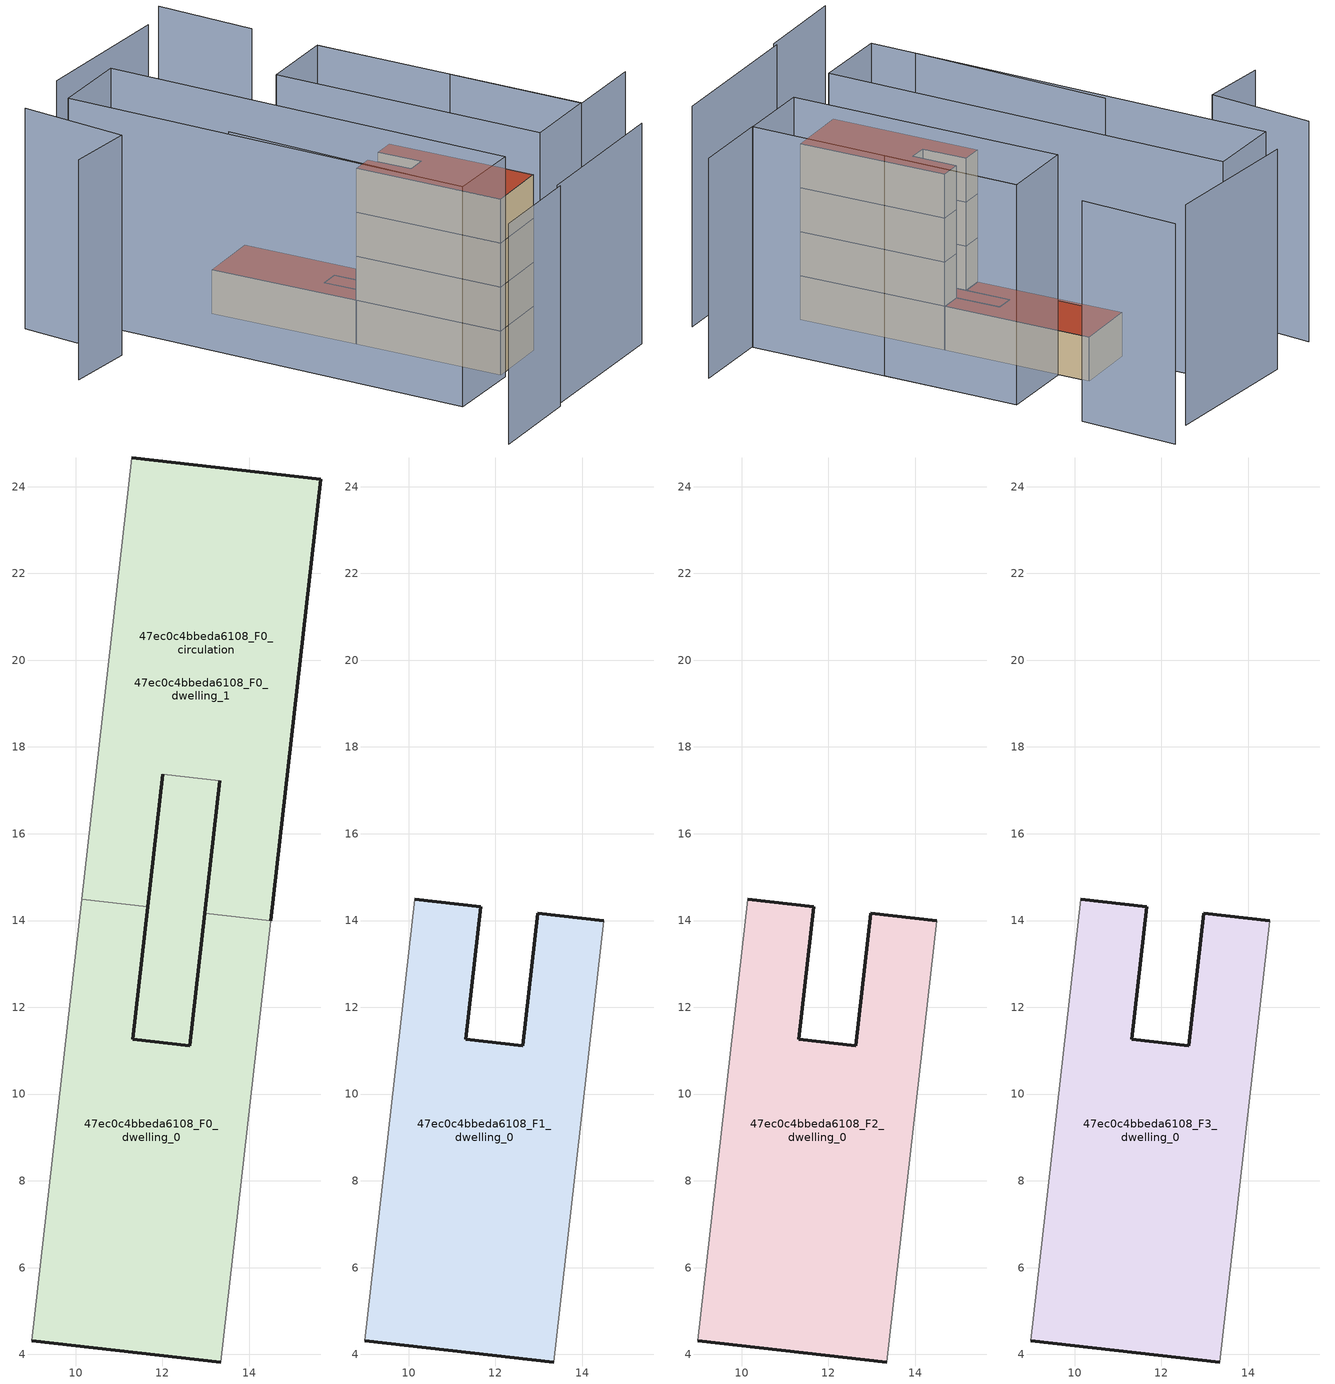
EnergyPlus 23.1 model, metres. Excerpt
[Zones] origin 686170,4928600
47ec0c4bbeda6108_F0_dwelling_0
 floor ground (EU_floor_Construction): 14.5,14 13.35,3.83 8.99,4.32 10.14,14.49 11.66,14.32 11.32,11.27 12.63,11.12 12.97,14.17 z0; 13.32,17.22 12.63,11.12 11.32,11.27 11.66,14.32 12.01,17.37 z0
 wall outside (EU_wall_Construction): 12.97,14.17 12.63,11.12 11.32,11.27 11.66,14.32 / 8.99,4.32 13.35,3.83 z0:3
 wall adiabatic (EU_wall_Construction): 13.35,3.83 14.5,14 / 10.14,14.49 8.99,4.32 z0:3
 wall to 47ec0c4bbeda6108_F0_dwelling_1 (EU_wall_Construction): 14.5,14 12.97,14.17 / 11.66,14.32 10.14,14.49 z0:3
 roof outside (EU_floor_Construction): 12.63,11.12 13.32,17.22 12.01,17.37 11.66,14.32 11.32,11.27 z3
47ec0c4bbeda6108_F0_dwelling_1
 floor ground (EU_floor_Construction): 13.32,17.22 12.63,11.12 11.32,11.27 11.66,14.32 12.01,17.37 z0; 15.64,24.17 14.5,14 12.97,14.17 13.32,17.22 12.01,17.37 11.66,14.32 10.14,14.49 11.29,24.66 z0
 wall outside (EU_wall_Construction): 11.66,14.32 12.01,17.37 / 13.32,17.22 12.97,14.17 / 14.5,14 15.64,24.17 11.29,24.66 z0:3
 wall adiabatic (EU_wall_Construction): 11.29,24.66 10.14,14.49 z0:3
 wall to 47ec0c4bbeda6108_F0_circulation (EU_wall_Construction): 12.01,17.37 13.32,17.22 z0:3
 roof outside (EU_roof_Construction): 14.5,14 15.64,24.17 11.29,24.66 10.14,14.49 11.66,14.32 12.01,17.37 13.32,17.22 12.97,14.17 z3; 12.63,11.12 13.32,17.22 12.01,17.37 11.66,14.32 11.32,11.27 z3
47ec0c4bbeda6108_F0_circulation
 floor ground (EU_floor_Construction): 14.5,14 13.35,3.83 8.99,4.32 10.14,14.49 11.66,14.32 11.32,11.27 12.63,11.12 12.97,14.17 z0; 13.32,17.22 12.63,11.12 11.32,11.27 11.66,14.32 12.01,17.37 z0; 15.64,24.17 14.5,14 12.97,14.17 13.32,17.22 12.01,17.37 11.66,14.32 10.14,14.49 11.29,24.66 z0
 wall outside (EU_wall_Construction): 12.01,17.37 11.32,11.27 12.63,11.12 13.32,17.22 z0:3
 roof outside (EU_roof_Construction): 12.63,11.12 13.32,17.22 12.01,17.37 11.66,14.32 11.32,11.27 z3; 13.35,3.83 14.5,14 12.97,14.17 12.63,11.12 11.32,11.27 11.66,14.32 10.14,14.49 8.99,4.32 z3; 14.5,14 15.64,24.17 11.29,24.66 10.14,14.49 11.66,14.32 12.01,17.37 13.32,17.22 12.97,14.17 z3
47ec0c4bbeda6108_F1_dwelling_0
 floor to 47ec0c4bbeda6108_F0_dwelling_0 (EU_floor_Construction): 14.5,14 13.35,3.83 8.99,4.32 10.14,14.49 11.66,14.32 11.32,11.27 12.63,11.12 12.97,14.17 z3
 wall outside (EU_wall_Construction): 14.5,14 12.97,14.17 12.63,11.12 11.32,11.27 11.66,14.32 10.14,14.49 / 8.99,4.32 13.35,3.83 z3:6
 wall adiabatic (EU_wall_Construction): 13.35,3.83 14.5,14 / 10.14,14.49 8.99,4.32 z3:6
47ec0c4bbeda6108_F2_dwelling_0
 floor to 47ec0c4bbeda6108_F1_dwelling_0 (EU_floor_Construction): 14.5,14 13.35,3.83 8.99,4.32 10.14,14.49 11.66,14.32 11.32,11.27 12.63,11.12 12.97,14.17 z6
 wall outside (EU_wall_Construction): 14.5,14 12.97,14.17 12.63,11.12 11.32,11.27 11.66,14.32 10.14,14.49 / 8.99,4.32 13.35,3.83 z6:9
 wall adiabatic (EU_wall_Construction): 13.35,3.83 14.5,14 / 10.14,14.49 8.99,4.32 z6:9
47ec0c4bbeda6108_F3_dwelling_0
 floor to 47ec0c4bbeda6108_F2_dwelling_0 (EU_floor_Construction): 14.5,14 13.35,3.83 8.99,4.32 10.14,14.49 11.66,14.32 11.32,11.27 12.63,11.12 12.97,14.17 z9
 wall outside (EU_wall_Construction): 14.5,14 12.97,14.17 12.63,11.12 11.32,11.27 11.66,14.32 10.14,14.49 / 8.99,4.32 13.35,3.83 z9:12
 wall adiabatic (EU_wall_Construction): 13.35,3.83 14.5,14 / 10.14,14.49 8.99,4.32 z9:12
 roof outside (EU_roof_Construction): 13.35,3.83 14.5,14 12.97,14.17 12.63,11.12 11.32,11.27 11.66,14.32 10.14,14.49 8.99,4.32 z12
shading: 5.88,-0.72 16.82,-2.05 / -0.85,-0.11 5.86,-0.92 / 24.01,1.91 18.41,2.62 / 18.41,2.62 20.77,21.27 / 6.15,21.46 3.95,7.87 / 21.64,26.05 22.82,32.78 / 4.84,34.63 3.17,27.49 / 3.17,27.49 -1.42,28.56 / 19.83,32.32 9.62,34.39 / 20.77,21.31 18.42,2.67 / 18.42,2.67 13.14,3.33 / 13.14,3.33 15.5,21.97 / 15.5,21.97 20.77,21.31 / 8.85,3.96 3.49,4.69 / 3.49,4.69 7.31,32.72 / 7.31,32.72 12.67,31.99 / 12.67,31.99 8.85,3.96 z0:15
[Building]
EU S2 Campaign: North Axis=0; Terrain=City; Solar Distribution=FullExterior
[Site:Location]
Bologna: Latitude=44.5; Longitude=11.25; Time Zone=1; Elevation=37
[SizingPeriod:WeatherFileDays]
AnnualSizingPeriod: Begin Month=1; Begin Day of Month=1; End Month=12; End Day of Month=31; Day of Week for Start Day=Monday; Use Weather File Daylight Saving Period=No; Use Weather File Rain and Snow Indicators=No
[MATERIAL]
EU_InternalMass_Material: Roughness=MediumRough; Thickness=0.1; Conductivity=1; Density=1800; Specific Heat=900; Thermal Absorptance=0.9; Solar Absorptance=0.7; Visible Absorptance=0.7
[MATERIAL:NOMASS] Roughness=MediumRough; Thermal Absorptance=0.9; Solar Absorptance=0.7; Visible Absorptance=0.7
Name | Thermal Resistance
EU_wall_NoMass | 0.937881
EU_roof_NoMass | 0.548572
EU_floor_NoMass | 0.71348
[CONSTRUCTION]
EU_wall_Construction: EU_wall_NoMass
EU_roof_Construction: EU_roof_NoMass
EU_floor_Construction: EU_floor_NoMass
EU_InternalMass_Construction: EU_InternalMass_Material
[ZONE] Type=1; Multiplier=1; Ceiling Height=autocalculate; Floor Area=autocalculate; Part of Total Floor Area=Yes
Name | Volume
47ec0c4bbeda6108_F0_dwelling_0 | 146.751
47ec0c4bbeda6108_F1_dwelling_0 | 122.515
47ec0c4bbeda6108_F2_dwelling_0; 47ec0c4bbeda6108_F3_dwelling_0 | 122.516
47ec0c4bbeda6108_F0_dwelling_1 | 146.748
47ec0c4bbeda6108_F0_circulation | 269.267
[INTERNALMASS] Construction=EU_InternalMass_Construction
Name | Zone or ZoneList | Surface Area
47ec0c4bbeda6108_F0_dwelling_0_EU_InternalMass | 47ec0c4bbeda6108_F0_dwelling_0 | 40.8383
47ec0c4bbeda6108_F0_dwelling_1_EU_InternalMass | 47ec0c4bbeda6108_F0_dwelling_1 | 40.8383
47ec0c4bbeda6108_F1_dwelling_0_EU_InternalMass | 47ec0c4bbeda6108_F1_dwelling_0 | 89.7546
47ec0c4bbeda6108_F2_dwelling_0_EU_InternalMass | 47ec0c4bbeda6108_F2_dwelling_0 | 89.7546
47ec0c4bbeda6108_F3_dwelling_0_EU_InternalMass | 47ec0c4bbeda6108_F3_dwelling_0 | 89.7546
[OTHEREQUIPMENT] Fuel Type=Electricity; Design Level Calculation Method=Watts/Area; Power per Zone Floor Area=1; Fraction Latent=0; Fraction Radiant=0; Fraction Lost=0; Carbon Dioxide Generation Rate=0; EndUse Subcategory=EU_Step8_InternalGains
Name | Zone or ZoneList or Space or SpaceList | Schedule
EU_Step8_InternalGain_47ec0c4bbeda6108_F0_dwelling_0_f000 | 47ec0c4bbeda6108_F0_dwelling_0 | EU_Step8_GainSchedule_47ec0c4bbeda6108_F0_dwelling_0_f000
EU_Step8_InternalGain_47ec0c4bbeda6108_F0_dwelling_1_f000 | 47ec0c4bbeda6108_F0_dwelling_1 | EU_Step8_GainSchedule_47ec0c4bbeda6108_F0_dwelling_1_f000
EU_Step8_InternalGain_47ec0c4bbeda6108_F1_dwelling_0_f000 | 47ec0c4bbeda6108_F1_dwelling_0 | EU_Step8_GainSchedule_47ec0c4bbeda6108_F1_dwelling_0_f000
EU_Step8_InternalGain_47ec0c4bbeda6108_F2_dwelling_0_f000 | 47ec0c4bbeda6108_F2_dwelling_0 | EU_Step8_GainSchedule_47ec0c4bbeda6108_F2_dwelling_0_f000
EU_Step8_InternalGain_47ec0c4bbeda6108_F3_dwelling_0_f000 | 47ec0c4bbeda6108_F3_dwelling_0 | EU_Step8_GainSchedule_47ec0c4bbeda6108_F3_dwelling_0_f000
[ZONEINFILTRATION:DESIGNFLOWRATE]
EU_Circulation_Infiltration_47ec0c4bbeda6108_F0_circulation: Zone or ZoneList or Space or SpaceList=47ec0c4bbeda6108_F0_circulation; Schedule=EU_AlwaysOn; Design Flow Rate Calculation Method=Flow/Area; Flow Rate per Floor Area=0.0005; Constant Term Coefficient=1; Temperature Term Coefficient=0; Velocity Term Coefficient=0; Velocity Squared Term Coefficient=0
[ZONEVENTILATION:DESIGNFLOWRATE] Schedule=EU_AlwaysOn; Design Flow Rate Calculation Method=AirChanges/Hour; Air Changes per Hour=0.687892; Ventilation Type=Natural; Fan Pressure Rise=0; Fan Total Efficiency=1; Constant Term Coefficient=1; Temperature Term Coefficient=0; Velocity Term Coefficient=0; Velocity Squared Term Coefficient=0; Minimum Indoor Temperature=-100; Maximum Indoor Temperature=100; Delta Temperature=-100; Minimum Outdoor Temperature=-100; Maximum Outdoor Temperature=100; Maximum Wind Speed=40
Name | Zone or ZoneList or Space or SpaceList
EU_ConstantAir_47ec0c4bbeda6108_F0_dwelling_0 | 47ec0c4bbeda6108_F0_dwelling_0
EU_ConstantAir_47ec0c4bbeda6108_F0_dwelling_1 | 47ec0c4bbeda6108_F0_dwelling_1
EU_ConstantAir_47ec0c4bbeda6108_F1_dwelling_0 | 47ec0c4bbeda6108_F1_dwelling_0
EU_ConstantAir_47ec0c4bbeda6108_F2_dwelling_0 | 47ec0c4bbeda6108_F2_dwelling_0
EU_ConstantAir_47ec0c4bbeda6108_F3_dwelling_0 | 47ec0c4bbeda6108_F3_dwelling_0
[HVACTEMPLATE:THERMOSTAT] Constant Heating Setpoint=20; Constant Cooling Setpoint=50
EU_HeatOnly_47ec0c4bbeda6108_F0_dwelling_0; EU_HeatOnly_47ec0c4bbeda6108_F0_dwelling_1; EU_HeatOnly_47ec0c4bbeda6108_F1_dwelling_0; EU_HeatOnly_47ec0c4bbeda6108_F2_dwelling_0; EU_HeatOnly_47ec0c4bbeda6108_F3_dwelling_0
[HVACTEMPLATE:ZONE:IDEALLOADSAIRSYSTEM] System Availability Schedule=EU_AlwaysOn; Maximum Heating Supply Air Temperature=50; Minimum Cooling Supply Air Temperature=13; Maximum Heating Supply Air Humidity Ratio=0.0156; Minimum Cooling Supply Air Humidity Ratio=0.0077; Heating Limit=NoLimit; Cooling Limit=NoLimit; Heating Availability Schedule=EU_AlwaysOn; Cooling Availability Schedule=EU_CoolingOff; Dehumidification Control Type=ConstantSensibleHeatRatio; Cooling Sensible Heat Ratio=0.7; Dehumidification Setpoint=60; Humidification Control Type=None; Humidification Setpoint=30; Outdoor Air Method=None; Outdoor Air Flow Rate per Person=0.00944; Outdoor Air Flow Rate per Zone Floor Area=0; Outdoor Air Flow Rate per Zone=0; Demand Controlled Ventilation Type=None; Outdoor Air Economizer Type=NoEconomizer; Heat Recovery Type=None; Sensible Heat Recovery Effectiveness=0.7; Latent Heat Recovery Effectiveness=0.65
Name | Template Thermostat
47ec0c4bbeda6108_F0_dwelling_0 | EU_HeatOnly_47ec0c4bbeda6108_F0_dwelling_0
47ec0c4bbeda6108_F0_dwelling_1 | EU_HeatOnly_47ec0c4bbeda6108_F0_dwelling_1
47ec0c4bbeda6108_F1_dwelling_0 | EU_HeatOnly_47ec0c4bbeda6108_F1_dwelling_0
47ec0c4bbeda6108_F2_dwelling_0 | EU_HeatOnly_47ec0c4bbeda6108_F2_dwelling_0
47ec0c4bbeda6108_F3_dwelling_0 | EU_HeatOnly_47ec0c4bbeda6108_F3_dwelling_0
[SIZING:ZONE] Zone Cooling Design Supply Air Temperature Input Method=SupplyAirTemperature; Zone Cooling Design Supply Air Temperature=13; Zone Heating Design Supply Air Temperature Input Method=SupplyAirTemperature; Zone Heating Design Supply Air Temperature=50; Zone Cooling Design Supply Air Humidity Ratio=0.008; Zone Heating Design Supply Air Humidity Ratio=0.008; Cooling Design Air Flow Method=DesignDay; Cooling Design Air Flow Rate=0; Cooling Minimum Air Flow per Zone Floor Area=0.000762; Cooling Minimum Air Flow=0; Cooling Minimum Air Flow Fraction=0.2; Heating Design Air Flow Method=DesignDay; Heating Design Air Flow Rate=0; Heating Maximum Air Flow per Zone Floor Area=0.002032; Heating Maximum Air Flow=0.141576; Heating Maximum Air Flow Fraction=0.3; Account for Dedicated Outdoor Air System=No; Dedicated Outdoor Air System Control Strategy=NeutralSupplyAir; Dedicated Outdoor Air Low Setpoint Temperature for Design=autosize; Dedicated Outdoor Air High Setpoint Temperature for Design=autosize; Zone Load Sizing Method=Sensible Load Only No Latent Load; Zone Latent Cooling Design Supply Air Humidity Ratio Input Method=HumidityRatioDifference; Zone Cooling Design Supply Air Humidity Ratio Difference=0.005; Zone Latent Heating Design Supply Air Humidity Ratio Input Method=HumidityRatioDifference; Zone Humidification Design Supply Air Humidity Ratio Difference=0.005
47ec0c4bbeda6108_F0_dwelling_0; 47ec0c4bbeda6108_F0_dwelling_1; 47ec0c4bbeda6108_F1_dwelling_0; 47ec0c4bbeda6108_F2_dwelling_0; 47ec0c4bbeda6108_F3_dwelling_0
[SCHEDULE:CONSTANT]
Name | Hourly Value
EU_AlwaysOn | 1
EU_CoolingOff | 0
[SCHEDULE:FILE] Column Number=1; Rows to Skip at Top=0; Number of Hours of Data=8760; Column Separator=Comma; Interpolate to Timestep=No; Minutes per Item=60; Adjust Schedule for Daylight Savings=Yes
Name | File
EU_Step8_GainSchedule_47ec0c4bbeda6108_F0_dwelling_0_f000 | ../../schedules/47ec0c4bbeda6108/47ec0c4bbeda6108_F0_dwelling_0_f000_gain.csv
EU_Step8_GainSchedule_47ec0c4bbeda6108_F0_dwelling_1_f000 | ../../schedules/47ec0c4bbeda6108/47ec0c4bbeda6108_F0_dwelling_1_f000_gain.csv
EU_Step8_GainSchedule_47ec0c4bbeda6108_F1_dwelling_0_f000 | ../../schedules/47ec0c4bbeda6108/47ec0c4bbeda6108_F1_dwelling_0_f000_gain.csv
EU_Step8_GainSchedule_47ec0c4bbeda6108_F2_dwelling_0_f000 | ../../schedules/47ec0c4bbeda6108/47ec0c4bbeda6108_F2_dwelling_0_f000_gain.csv
EU_Step8_GainSchedule_47ec0c4bbeda6108_F3_dwelling_0_f000 | ../../schedules/47ec0c4bbeda6108/47ec0c4bbeda6108_F3_dwelling_0_f000_gain.csv
